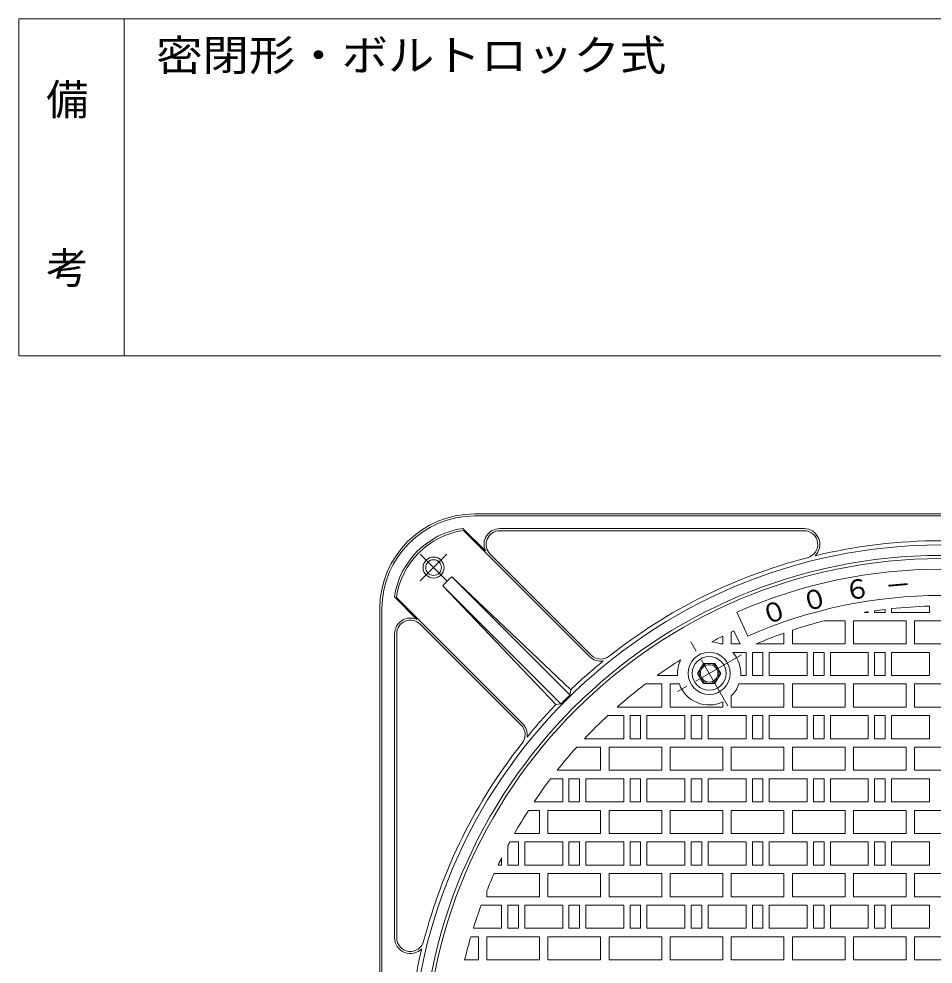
# Model space of a CAD drawing. Units: millimetres, scale not verified. Extents: x -982 to 768, y -1334 to 1408.
# Drawn here: x -982 to -114, y 510 to 1408 of the extents above; entities that cross this region are included whole.
import ezdxf
from ezdxf.enums import TextEntityAlignment as Align

# ---------------------------------------------------------------- set-up
doc = ezdxf.new("R2010")
doc.units = ezdxf.units.MM
doc.header["$LTSCALE"] = 10
doc.linetypes.add('CHAIN1', pattern=[8, 5, -1, 1, -1])
for name, color, linetype, lineweight in [('C-1', 2, 'Continuous', 18), ('C-2', 3, 'Continuous', 18), ('C-3', 4, 'Continuous', 18), ('F-0_F-0ﾚｲﾔ', 7, 'Continuous', 18)]:
    doc.layers.add(name, color=color, linetype=linetype, lineweight=lineweight)
doc.layers.add('F-4_F-4ﾚｲﾔ', color=2, linetype='Continuous')
doc.styles.add('ＭＳ ゴシック', font='')
doc.styles.get('ＭＳ ゴシック').set_extended_font_data('MS Gothic')

msp = doc.modelspace()

# ---------------------------------------------------------------- linework, layer by layer
at = {"layer": 'C-1'}
for p, q in [((-549.5, 937.67), (335.5, 937.67)), ((-549.5, 935.67), (335.5, 935.67)), ((-560.64, 923.86), (-539.35, 902.58)), ((-560.11, 921.91), (-440.42, 802.23)), ((-525.65, 923.67), (-236.95, 923.67)), ((-525.65, 921.67), (-236.95, 921.67)), ((-534.84, 899.47), (-439.01, 803.64)), ((-458.4, 770.64), (-571.23, 877.88)), ((-571.23, 877.88), (-459.11, 765.77)), ((-579.71, 869.39), (-472.47, 756.57)), ((-625.69, 858.8), (-604.41, 837.52)), ((-623.75, 858.27), (-502.64, 737.16)), ((-639.5, -37.33), (-639.5, 847.67)), ((-637.5, 847.67), (-637.5, 405.17)), ((-601.31, 833.01), (-505.47, 737.17)), ((-625.5, 535.12), (-625.5, 823.81)), ((-623.5, 535.12), (-623.5, 823.81)), ((-459.11, 765.77), (-458.4, 770.64))]:
    msp.add_line(p, q, dxfattribs=at)
at = {"layer": 'C-1', "linetype": 'CHAIN1'}
for p, q in [((-601.22, 899.39), (-575.78, 873.95)), ((-601.22, 873.95), (-575.78, 899.39))]:
    msp.add_line(p, q, dxfattribs=at)
at = {"layer": 'C-1'}
msp.add_lwpolyline([(-579.71, 869.39), (-467.6, 757.28), (-472.47, 756.57)], dxfattribs=at)
for radius in [10, 7.5]:
    msp.add_circle((-588.5, 886.67), radius, dxfattribs=at)
for centre, radius, start, end in [((-549.5, 847.67), 90, 90, 180), ((-549.5, 847.67), 88, 90, 180), ((-549.5, 847.67), 77, 98.3159, 171.6842), ((-549.5, 847.67), 75, 98.13013, 171.86993), ((-525.65, 908.67), 15, 90, 203.96059), ((-525.65, 908.67), 13, 90, 225.00023), ((-236.95, 908.67), 15, 313.98323, 90), ((-236.95, 908.67), 13, 284.4722, 90), ((-107, 405.17), 503, 0, 180), ((-107, 405.17), 507, 76.36295, 103.63705), ((-107, 405.17), 493, 0, 180), ((-107, 405.17), 507, 104.47211, 128.37418), ((-528.99, 827.16), 66, 129.78412, 140.21597), ((-610.5, 823.81), 15, 66.03889, 180), ((-610.5, 823.81), 13, 45, 180), ((-429.81, 812.83), 15, 225, 278.86261), ((-429.81, 812.83), 13, 225.00023, 308.37439), ((-107, 405.17), 507, 129.20923, 133.87556), ((-107, 405.17), 504, 134.3179, 135.68211), ((-107, 405.17), 507, 136.12444, 140.79076), ((-514.67, 727.98), 13, 321.62561, 45), ((-514.67, 727.98), 15, 351.13739, 45), ((-107, 405.17), 507, 141.62582, 165.52788), ((-610.5, 535.12), 15, 180, 316.01637), ((-610.5, 535.12), 13, 180, 345.5278), ((-107, 405.17), 507, 166.36293, 180), ((-610.5, 526.87), 15, 346.41138, 346.41145)]:
    msp.add_arc(centre, radius, start, end, dxfattribs=at)
at = {"layer": 'C-2'}
for p, q in [((-300.75, 844.33), (-290.18, 821.66)), ((-170, 844.17), (-170, 845.68)), ((-170, 844.17), (-160, 844.17)), ((-160, 844.17), (-160, 847)), ((-154, 844.17), (-154, 847.68)), ((-154, 844.17), (-118, 844.17)), ((-118, 844.17), (-118, 850.03)), ((-217.74, 836.17), (-198, 836.17)), ((-198, 814.17), (-198, 836.17)), ((-190, 814.17), (-190, 836.17)), ((-190, 836.17), (-140, 836.17)), ((-140, 814.17), (-140, 836.17)), ((-132, 814.17), (-132, 836.17)), ((-132, 836.17), (-82, 836.17)), ((-303.52, 826.6), (-297.72, 814.17)), ((-248, 827.24), (-248, 814.17)), ((-314, 821.55), (-314, 814.17)), ((-256, 824.48), (-256, 814.17)), ((-316.1, 814.17), (-314, 814.17)), ((-282.34, 814.17), (-256, 814.17)), ((-248, 814.17), (-198, 814.17)), ((-190, 814.17), (-140, 814.17)), ((-132, 814.17), (-82, 814.17)), ((-304.59, 806.17), (-292, 806.17)), ((-292, 784.17), (-292, 806.17)), ((-286, 784.17), (-286, 806.17)), ((-286, 806.17), (-276, 806.17)), ((-276, 784.17), (-276, 806.17)), ((-270, 784.17), (-270, 806.17)), ((-270, 806.17), (-234, 806.17)), ((-234, 784.17), (-234, 806.17)), ((-228, 784.17), (-228, 806.17)), ((-228, 806.17), (-218, 806.17)), ((-218, 784.17), (-218, 806.17)), ((-212, 784.17), (-212, 806.17)), ((-212, 806.17), (-176, 806.17)), ((-176, 784.17), (-176, 806.17)), ((-170, 784.17), (-170, 806.17)), ((-170, 806.17), (-160, 806.17)), ((-160, 784.17), (-160, 806.17)), ((-154, 784.17), (-154, 806.17)), ((-154, 806.17), (-118, 806.17)), ((-118, 784.17), (-118, 806.17)), ((-376.41, 784.17), (-356.93, 784.17)), ((-297.07, 784.17), (-292, 784.17)), ((-286, 784.17), (-276, 784.17)), ((-270, 784.17), (-234, 784.17)), ((-228, 784.17), (-218, 784.17)), ((-212, 784.17), (-176, 784.17)), ((-170, 784.17), (-160, 784.17)), ((-154, 784.17), (-118, 784.17)), ((-387.33, 776.17), (-372, 776.17)), ((-372, 754.17), (-372, 776.17)), ((-364, 754.17), (-364, 776.17)), ((-364, 776.17), (-355.27, 776.17)), ((-298.73, 776.17), (-256, 776.17)), ((-256, 754.17), (-256, 776.17)), ((-248, 754.17), (-248, 776.17)), ((-248, 776.17), (-198, 776.17)), ((-198, 754.17), (-198, 776.17)), ((-190, 754.17), (-190, 776.17)), ((-190, 776.17), (-140, 776.17)), ((-140, 754.17), (-140, 776.17)), ((-132, 754.17), (-132, 776.17)), ((-132, 776.17), (-82, 776.17)), ((-306, 754.17), (-306, 764.79)), ((-414.29, 754.17), (-372, 754.17)), ((-364, 754.17), (-314, 754.17)), ((-314, 754.17), (-314, 759.18)), ((-306, 754.17), (-256, 754.17)), ((-248, 754.17), (-198, 754.17)), ((-190, 754.17), (-140, 754.17)), ((-132, 754.17), (-82, 754.17)), ((-423.14, 746.17), (-408, 746.17)), ((-408, 746.17), (-408, 724.17)), ((-402, 724.17), (-402, 746.17)), ((-402, 746.17), (-392, 746.17)), ((-392, 724.17), (-392, 746.17)), ((-386, 724.17), (-386, 746.17)), ((-386, 746.17), (-350, 746.17)), ((-350, 724.17), (-350, 746.17)), ((-344, 724.17), (-344, 746.17)), ((-344, 746.17), (-334, 746.17)), ((-334, 724.17), (-334, 746.17)), ((-328, 724.17), (-328, 746.17)), ((-328, 746.17), (-292, 746.17)), ((-292, 724.17), (-292, 746.17)), ((-286, 724.17), (-286, 746.17)), ((-286, 746.17), (-276, 746.17)), ((-276, 724.17), (-276, 746.17)), ((-270, 724.17), (-270, 746.17)), ((-270, 746.17), (-234, 746.17)), ((-234, 724.17), (-234, 746.17)), ((-228, 724.17), (-228, 746.17)), ((-228, 746.17), (-218, 746.17)), ((-218, 724.17), (-218, 746.17)), ((-212, 724.17), (-212, 746.17)), ((-212, 746.17), (-176, 746.17)), ((-176, 724.17), (-176, 746.17)), ((-170, 724.17), (-170, 746.17)), ((-170, 746.17), (-160, 746.17)), ((-160, 724.17), (-160, 746.17)), ((-154, 724.17), (-154, 746.17)), ((-154, 746.17), (-118, 746.17)), ((-118, 724.17), (-118, 746.17)), ((-445.33, 724.17), (-408, 724.17)), ((-402, 724.17), (-392, 724.17)), ((-386, 724.17), (-350, 724.17)), ((-344, 724.17), (-334, 724.17)), ((-328, 724.17), (-292, 724.17)), ((-286, 724.17), (-276, 724.17)), ((-270, 724.17), (-234, 724.17)), ((-228, 724.17), (-218, 724.17)), ((-212, 724.17), (-176, 724.17)), ((-170, 724.17), (-160, 724.17)), ((-154, 724.17), (-118, 724.17)), ((-452.69, 716.17), (-430, 716.17)), ((-430, 694.17), (-430, 716.17)), ((-422, 694.17), (-422, 716.17)), ((-422, 716.17), (-372, 716.17)), ((-372, 694.17), (-372, 716.17)), ((-364, 694.17), (-364, 716.17)), ((-364, 716.17), (-314, 716.17)), ((-314, 694.17), (-314, 716.17)), ((-306, 694.17), (-306, 716.17)), ((-306, 716.17), (-256, 716.17)), ((-256, 694.17), (-256, 716.17)), ((-248, 694.17), (-248, 716.17)), ((-248, 716.17), (-198, 716.17)), ((-198, 694.17), (-198, 716.17)), ((-190, 694.17), (-190, 716.17)), ((-190, 716.17), (-140, 716.17)), ((-140, 694.17), (-140, 716.17)), ((-132, 694.17), (-132, 716.17)), ((-132, 716.17), (-82, 716.17)), ((-471.29, 694.17), (-430, 694.17)), ((-422, 694.17), (-372, 694.17)), ((-364, 694.17), (-314, 694.17)), ((-306, 694.17), (-256, 694.17)), ((-248, 694.17), (-198, 694.17)), ((-190, 694.17), (-140, 694.17)), ((-132, 694.17), (-82, 694.17)), ((-477.49, 686.17), (-466, 686.17)), ((-466, 664.17), (-466, 686.17)), ((-460, 664.17), (-460, 686.17)), ((-460, 686.17), (-450, 686.17)), ((-450, 664.17), (-450, 686.17)), ((-444, 664.17), (-444, 686.17)), ((-444, 686.17), (-408, 686.17)), ((-408, 664.17), (-408, 686.17)), ((-402, 664.17), (-402, 686.17)), ((-402, 686.17), (-392, 686.17)), ((-392, 664.17), (-392, 686.17)), ((-386, 664.17), (-386, 686.17)), ((-386, 686.17), (-350, 686.17)), ((-350, 664.17), (-350, 686.17)), ((-344, 664.17), (-344, 686.17)), ((-344, 686.17), (-334, 686.17)), ((-334, 664.17), (-334, 686.17)), ((-328, 664.17), (-328, 686.17)), ((-328, 686.17), (-292, 686.17)), ((-292, 664.17), (-292, 686.17)), ((-286, 664.17), (-286, 686.17)), ((-286, 686.17), (-276, 686.17)), ((-276, 664.17), (-276, 686.17)), ((-270, 664.17), (-270, 686.17)), ((-270, 686.17), (-234, 686.17)), ((-234, 664.17), (-234, 686.17)), ((-228, 664.17), (-228, 686.17)), ((-228, 686.17), (-218, 686.17)), ((-218, 664.17), (-218, 686.17)), ((-212, 664.17), (-212, 686.17)), ((-212, 686.17), (-176, 686.17)), ((-176, 664.17), (-176, 686.17)), ((-170, 664.17), (-170, 686.17)), ((-170, 686.17), (-160, 686.17)), ((-160, 664.17), (-160, 686.17)), ((-154, 664.17), (-154, 686.17)), ((-154, 686.17), (-118, 686.17)), ((-118, 664.17), (-118, 686.17)), ((-493.19, 664.17), (-466, 664.17)), ((-460, 664.17), (-450, 664.17)), ((-444, 664.17), (-408, 664.17)), ((-402, 664.17), (-392, 664.17)), ((-386, 664.17), (-350, 664.17)), ((-344, 664.17), (-334, 664.17)), ((-328, 664.17), (-292, 664.17)), ((-286, 664.17), (-276, 664.17)), ((-270, 664.17), (-234, 664.17)), ((-228, 664.17), (-218, 664.17)), ((-212, 664.17), (-176, 664.17)), ((-170, 664.17), (-160, 664.17)), ((-154, 664.17), (-118, 664.17)), ((-498.44, 656.17), (-488, 656.17)), ((-488, 634.17), (-488, 656.17)), ((-480, 634.17), (-480, 656.17)), ((-480, 656.17), (-430, 656.17)), ((-430, 634.17), (-430, 656.17)), ((-422, 634.17), (-422, 656.17)), ((-422, 656.17), (-372, 656.17)), ((-372, 634.17), (-372, 656.17)), ((-364, 634.17), (-364, 656.17)), ((-364, 656.17), (-314, 656.17)), ((-314, 634.17), (-314, 656.17)), ((-306, 634.17), (-306, 656.17)), ((-306, 656.17), (-256, 656.17)), ((-256, 634.17), (-256, 656.17)), ((-248, 634.17), (-248, 656.17)), ((-248, 656.17), (-198, 656.17)), ((-198, 634.17), (-198, 656.17)), ((-190, 634.17), (-190, 656.17)), ((-190, 656.17), (-140, 656.17)), ((-140, 634.17), (-140, 656.17)), ((-132, 634.17), (-132, 656.17)), ((-132, 656.17), (-82, 656.17)), ((-511.7, 634.17), (-488, 634.17)), ((-480, 634.17), (-430, 634.17)), ((-422, 634.17), (-372, 634.17)), ((-364, 634.17), (-314, 634.17)), ((-306, 634.17), (-256, 634.17)), ((-248, 634.17), (-198, 634.17)), ((-190, 634.17), (-140, 634.17)), ((-132, 634.17), (-82, 634.17)), ((-518, 604.17), (-518, 622.66)), ((-516.13, 626.17), (-508, 626.17)), ((-508, 604.17), (-508, 626.17)), ((-502, 604.17), (-502, 626.17)), ((-502, 626.17), (-466, 626.17)), ((-466, 604.17), (-466, 626.17)), ((-460, 604.17), (-460, 626.17)), ((-460, 626.17), (-450, 626.17)), ((-450, 604.17), (-450, 626.17)), ((-444, 604.17), (-444, 626.17)), ((-444, 626.17), (-408, 626.17)), ((-408, 604.17), (-408, 626.17)), ((-402, 604.17), (-402, 626.17)), ((-402, 626.17), (-392, 626.17)), ((-392, 604.17), (-392, 626.17)), ((-386, 604.17), (-386, 626.17)), ((-386, 626.17), (-350, 626.17)), ((-350, 604.17), (-350, 626.17)), ((-344, 604.17), (-344, 626.17)), ((-344, 626.17), (-334, 626.17)), ((-334, 604.17), (-334, 626.17)), ((-328, 604.17), (-328, 626.17)), ((-328, 626.17), (-292, 626.17)), ((-292, 604.17), (-292, 626.17)), ((-286, 604.17), (-286, 626.17)), ((-286, 626.17), (-276, 626.17)), ((-276, 604.17), (-276, 626.17)), ((-270, 604.17), (-270, 626.17)), ((-270, 626.17), (-234, 626.17)), ((-234, 604.17), (-234, 626.17)), ((-228, 604.17), (-228, 626.17)), ((-228, 626.17), (-218, 626.17)), ((-218, 604.17), (-218, 626.17)), ((-212, 604.17), (-212, 626.17)), ((-212, 626.17), (-176, 626.17)), ((-176, 604.17), (-176, 626.17)), ((-170, 604.17), (-170, 626.17)), ((-170, 626.17), (-160, 626.17)), ((-160, 604.17), (-160, 626.17)), ((-154, 604.17), (-154, 626.17)), ((-154, 626.17), (-118, 626.17)), ((-118, 604.17), (-118, 626.17)), ((-524, 604.17), (-524, 610.92)), ((-527.27, 604.17), (-524, 604.17)), ((-518, 604.17), (-508, 604.17)), ((-502, 604.17), (-466, 604.17)), ((-460, 604.17), (-450, 604.17)), ((-444, 604.17), (-408, 604.17)), ((-402, 604.17), (-392, 604.17)), ((-386, 604.17), (-350, 604.17)), ((-344, 604.17), (-334, 604.17)), ((-328, 604.17), (-292, 604.17)), ((-286, 604.17), (-276, 604.17)), ((-270, 604.17), (-234, 604.17)), ((-228, 604.17), (-218, 604.17)), ((-212, 604.17), (-176, 604.17)), ((-170, 604.17), (-160, 604.17)), ((-154, 604.17), (-118, 604.17)), ((-530.96, 596.17), (-488, 596.17)), ((-488, 574.17), (-488, 596.17)), ((-480, 574.17), (-480, 596.17)), ((-480, 596.17), (-430, 596.17)), ((-430, 574.17), (-430, 596.17)), ((-422, 574.17), (-422, 596.17)), ((-422, 596.17), (-372, 596.17)), ((-372, 574.17), (-372, 596.17)), ((-364, 574.17), (-364, 596.17)), ((-364, 596.17), (-314, 596.17)), ((-314, 574.17), (-314, 596.17)), ((-306, 574.17), (-306, 596.17)), ((-306, 596.17), (-256, 596.17)), ((-256, 574.17), (-256, 596.17)), ((-248, 574.17), (-248, 596.17)), ((-248, 596.17), (-198, 596.17)), ((-198, 574.17), (-198, 596.17)), ((-190, 574.17), (-190, 596.17)), ((-190, 596.17), (-140, 596.17)), ((-140, 574.17), (-140, 596.17)), ((-132, 574.17), (-132, 596.17)), ((-132, 596.17), (-82, 596.17)), ((-538, 579.71), (-538, 574.17)), ((-543.24, 566.17), (-524, 566.17)), ((-538, 574.17), (-488, 574.17)), ((-524, 544.17), (-524, 566.17)), ((-518, 544.17), (-518, 566.17)), ((-518, 566.17), (-508, 566.17)), ((-508, 544.17), (-508, 566.17)), ((-502, 544.17), (-502, 566.17)), ((-502, 566.17), (-466, 566.17)), ((-480, 574.17), (-430, 574.17)), ((-466, 544.17), (-466, 566.17)), ((-460, 544.17), (-460, 566.17)), ((-460, 566.17), (-450, 566.17)), ((-450, 544.17), (-450, 566.17)), ((-444, 544.17), (-444, 566.17)), ((-444, 566.17), (-408, 566.17)), ((-422, 574.17), (-372, 574.17)), ((-408, 544.17), (-408, 566.17)), ((-402, 544.17), (-402, 566.17)), ((-402, 566.17), (-392, 566.17)), ((-392, 544.17), (-392, 566.17)), ((-386, 544.17), (-386, 566.17)), ((-386, 566.17), (-350, 566.17)), ((-364, 574.17), (-314, 574.17)), ((-350, 544.17), (-350, 566.17)), ((-344, 544.17), (-344, 566.17)), ((-344, 566.17), (-334, 566.17)), ((-334, 544.17), (-334, 566.17)), ((-328, 544.17), (-328, 566.17)), ((-328, 566.17), (-292, 566.17)), ((-306, 574.17), (-256, 574.17)), ((-292, 544.17), (-292, 566.17)), ((-286, 544.17), (-286, 566.17)), ((-286, 566.17), (-276, 566.17)), ((-276, 544.17), (-276, 566.17)), ((-270, 544.17), (-270, 566.17)), ((-270, 566.17), (-234, 566.17)), ((-248, 574.17), (-198, 574.17)), ((-234, 544.17), (-234, 566.17)), ((-228, 544.17), (-228, 566.17)), ((-228, 566.17), (-218, 566.17)), ((-218, 544.17), (-218, 566.17)), ((-212, 544.17), (-212, 566.17)), ((-212, 566.17), (-176, 566.17)), ((-190, 574.17), (-140, 574.17)), ((-176, 544.17), (-176, 566.17)), ((-170, 544.17), (-170, 566.17)), ((-170, 566.17), (-160, 566.17)), ((-160, 544.17), (-160, 566.17)), ((-154, 544.17), (-154, 566.17)), ((-154, 566.17), (-118, 566.17)), ((-132, 574.17), (-82, 574.17)), ((-118, 544.17), (-118, 566.17)), ((-550.74, 544.17), (-524, 544.17)), ((-518, 544.17), (-508, 544.17)), ((-502, 544.17), (-466, 544.17)), ((-460, 544.17), (-450, 544.17)), ((-444, 544.17), (-408, 544.17)), ((-402, 544.17), (-392, 544.17)), ((-386, 544.17), (-350, 544.17)), ((-344, 544.17), (-334, 544.17)), ((-328, 544.17), (-292, 544.17)), ((-286, 544.17), (-276, 544.17)), ((-270, 544.17), (-234, 544.17)), ((-228, 544.17), (-218, 544.17)), ((-212, 544.17), (-176, 544.17)), ((-170, 544.17), (-160, 544.17)), ((-154, 544.17), (-118, 544.17)), ((-553.17, 536.17), (-546, 536.17)), ((-546, 514.17), (-546, 536.17)), ((-488, 514.17), (-488, 536.17)), ((-480, 514.17), (-480, 536.17)), ((-480, 536.17), (-430, 536.17)), ((-430, 514.17), (-430, 536.17)), ((-422, 514.17), (-422, 536.17)), ((-422, 536.17), (-372, 536.17)), ((-372, 514.17), (-372, 536.17)), ((-364, 514.17), (-364, 536.17)), ((-364, 536.17), (-314, 536.17)), ((-314, 514.17), (-314, 536.17)), ((-306, 514.17), (-306, 536.17)), ((-306, 536.17), (-256, 536.17)), ((-256, 514.17), (-256, 536.17)), ((-248, 514.17), (-248, 536.17)), ((-248, 536.17), (-198, 536.17)), ((-198, 514.17), (-198, 536.17)), ((-190, 514.17), (-190, 536.17)), ((-190, 536.17), (-140, 536.17)), ((-140, 514.17), (-140, 536.17)), ((-132, 514.17), (-132, 536.17)), ((-132, 536.17), (-82, 536.17)), ((-559.04, 514.17), (-546, 514.17)), ((-538, 514.17), (-488, 514.17)), ((-480, 514.17), (-430, 514.17)), ((-422, 514.17), (-372, 514.17)), ((-364, 514.17), (-314, 514.17)), ((-306, 514.17), (-256, 514.17)), ((-248, 514.17), (-198, 514.17)), ((-190, 514.17), (-140, 514.17)), ((-132, 514.17), (-82, 514.17))]:
    msp.add_line(p, q, dxfattribs=at)
at = {"layer": 'C-2', "linetype": 'CHAIN1'}
for p, q in [((-309.25, 755.47), (-344.75, 816.96)), ((-296.26, 803.97), (-357.74, 768.47))]:
    msp.add_line(p, q, dxfattribs=at)
at = {"layer": 'C-2', "color": 2}
msp.add_line((-337.95, 786.22), (-332.47, 776.74), dxfattribs=at)
at = {"layer": 'C-2'}
for points in [[(-179.83, 844.17), (-176, 844.17), (-176, 844.78)], [(-306, 825.43), (-306, 814.17), (-297.72, 814.17)], [(-538, 514.17), (-538, 536.17), (-488, 536.17)]]:
    msp.add_lwpolyline(points, dxfattribs=at)
at = {"layer": 'C-2', "color": 2}
msp.add_lwpolyline([(-332.47, 776.74), (-321.53, 776.74), (-316.05, 786.22), (-321.53, 795.7), (-332.47, 795.7), (-337.95, 786.22)], dxfattribs=at)
at = {"layer": 'C-2'}
msp.add_circle((-327, 786.22), 20, dxfattribs=at)
at = {"layer": 'C-2', "color": 2}
for radius in [9.5, 8.25]:
    msp.add_circle((-327, 786.22), radius, dxfattribs=at)
at = {"layer": 'C-2'}
for centre, radius, start, end in [((-107, 405.17), 490, 0, 180), ((-107, 405.17), 480, 66.19376, 113.80624), ((-107, 405.17), 455, 66.25935, 113.74065), ((-107, 405.17), 445, 98.92004, 99.41982), ((-107, 405.17), 445, 96.84023, 98.13889), ((-107, 405.17), 445, 91.41644, 96.06276), ((-107, 405.17), 445, 104.41039, 108.47275), ((-107, 405.17), 465, 115, 115.33795), ((-107, 405.17), 465, 116.43362, 117.89931), ((-107, 405.17), 445, 109.56227, 113.20515), ((-327, 786.22), 30, 68.68658, 85.37804), ((-107, 405.17), 465, 122.10066, 125.40746), ((-327, 786.22), 30, 154.62193, 183.92166), ((-327, 786.22), 30, 356.07834, 41.67772), ((-107, 405.17), 465, 127.07491, 131.36314), ((-327, 786.22), 30, 199.5761, 295.67953), ((-327, 786.22), 30, 314.42717, 340.4239), ((-107, 405.17), 465, 132.83353, 136.6841), ((-107, 405.17), 465, 138.02425, 141.57393), ((-107, 405.17), 465, 142.8215, 146.15222), ((-107, 405.17), 465, 147.33105, 150.4968), ((-107, 405.17), 465, 151.6232, 152.11292), ((-107, 405.17), 465, 153.73726, 154.66208), ((-107, 405.17), 465, 155.74791, 157.9537), ((-107, 405.17), 465, 159.74274, 162.60699), ((-107, 405.17), 465, 163.63712, 166.44325)]:
    msp.add_arc(centre, radius, start, end, dxfattribs=at)
at = {"layer": 'C-3'}
msp.add_circle((-327, 786.22), 16, dxfattribs=at)
at = {"layer": 'F-0_F-0ﾚｲﾔ'}
for p, q in [((768, 1407.67), (-982, 1407.67)), ((-982, 1087.67), (-982, 1407.67)), ((-882, 1087.67), (-882, 1407.67)), ((768, 1087.67), (-982, 1087.67))]:
    msp.add_line(p, q, dxfattribs=at)

# ---------------------------------------------------------------- texts
at = {"layer": 'C-2', "color": 4, "style": 'ＭＳ ゴシック'}
for s, rotation, p in [('９', 190, (-176.79, 882.88)), ('－', 185, (-136.6, 886.15)), ('０', 195, (-218.79, 873.95)), ('０', 200, (-258.72, 862.6))]:
    msp.add_text(s, height=18.33, rotation=rotation, dxfattribs=at).set_placement(p, align=Align.BOTTOM_LEFT)
at = {"layer": 'F-4_F-4ﾚｲﾔ', "style": 'ＭＳ ゴシック', "width": 1.1}
msp.add_text('密閉形・ボルトロック式', height=29.33, dxfattribs=at).set_placement((-851.8, 1349.68), align=Align.BOTTOM_LEFT)
at = {"layer": 'F-4_F-4ﾚｲﾔ', "style": 'ＭＳ ゴシック'}
for s, p in [('備', (-956.08, 1307.67)), ('考', (-956.08, 1147.67))]:
    msp.add_text(s, height=29.33, dxfattribs=at).set_placement(p, align=Align.BOTTOM_LEFT)

doc.saveas('drawing.dxf')
